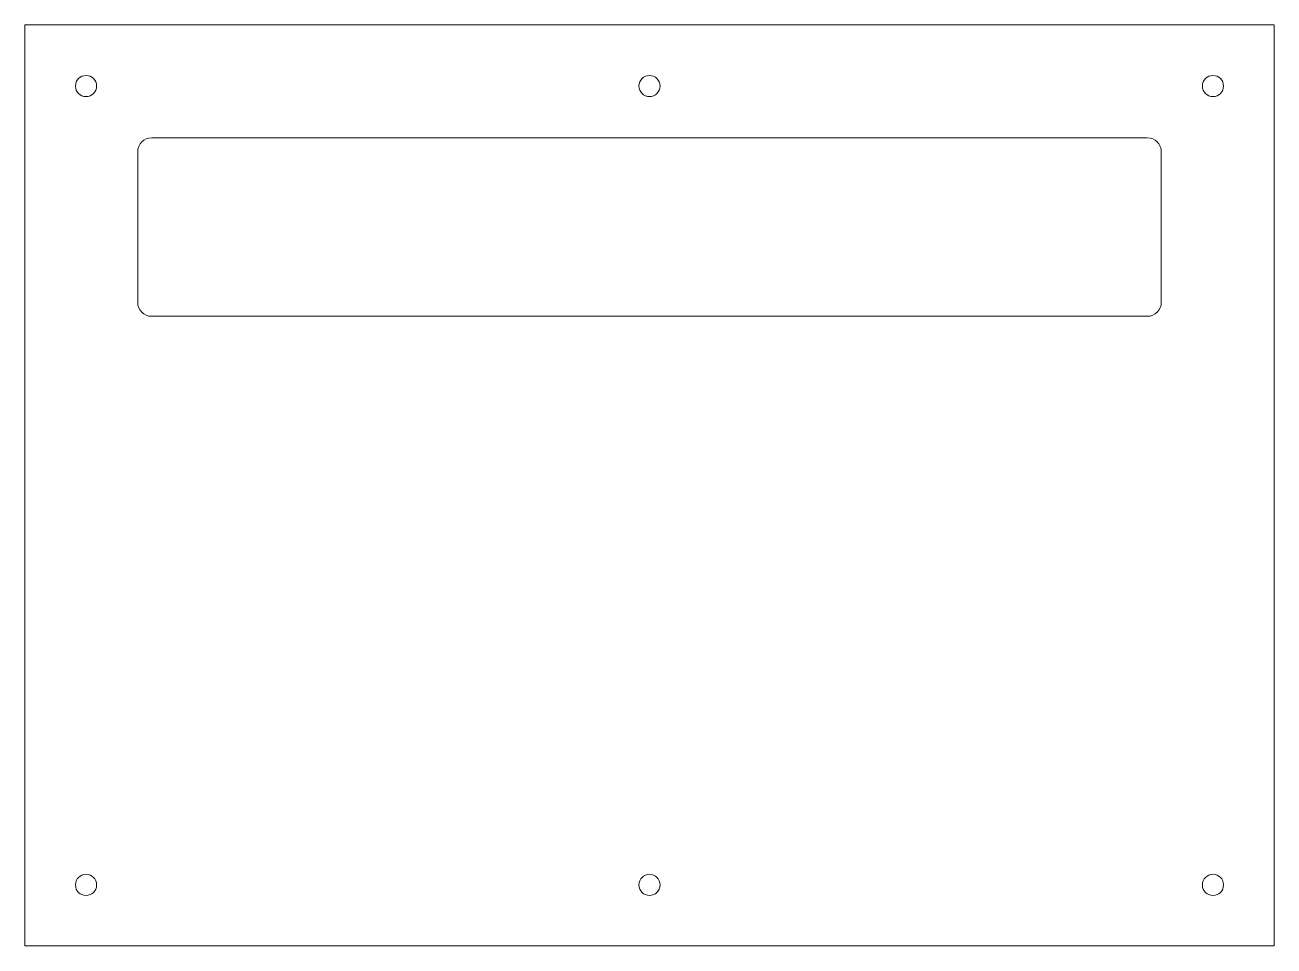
# Model space of a CAD drawing. Header units: millimetres. Extents: x 182 to 448, y 128 to 324.
import ezdxf

# ---------------------------------------------------------------- set-up
doc = ezdxf.new("R2010")
doc.units = ezdxf.units.MM

msp = doc.modelspace()

# ---------------------------------------------------------------- linework, layer by layer
at = {"color": 7, "linetype": 'Continuous', "lineweight": 15}
for p, q in [((182.45, 323.85), (448.45, 323.85)), ((182.45, 127.85), (182.45, 323.85)), ((448.45, 323.85), (448.45, 127.85)), ((421.45, 299.85), (209.45, 299.85)), ((206.45, 296.85), (206.45, 264.85)), ((424.45, 264.85), (424.45, 296.85)), ((209.45, 261.85), (421.45, 261.85)), ((448.45, 127.85), (182.45, 127.85))]:
    msp.add_line(p, q, dxfattribs=at)
for centre in [(195.45, 310.85), (315.45, 310.85), (435.45, 310.85), (195.45, 140.85), (315.45, 140.85), (435.45, 140.85)]:
    msp.add_circle(centre, 2.25, dxfattribs=at)
for centre, start, end in [((209.45, 296.85), 90, 180), ((421.45, 296.85), 0, 90), ((209.45, 264.85), 180, 270), ((421.45, 264.85), 270, 0)]:
    msp.add_arc(centre, 3, start, end, dxfattribs=at)

doc.saveas('drawing.dxf')
